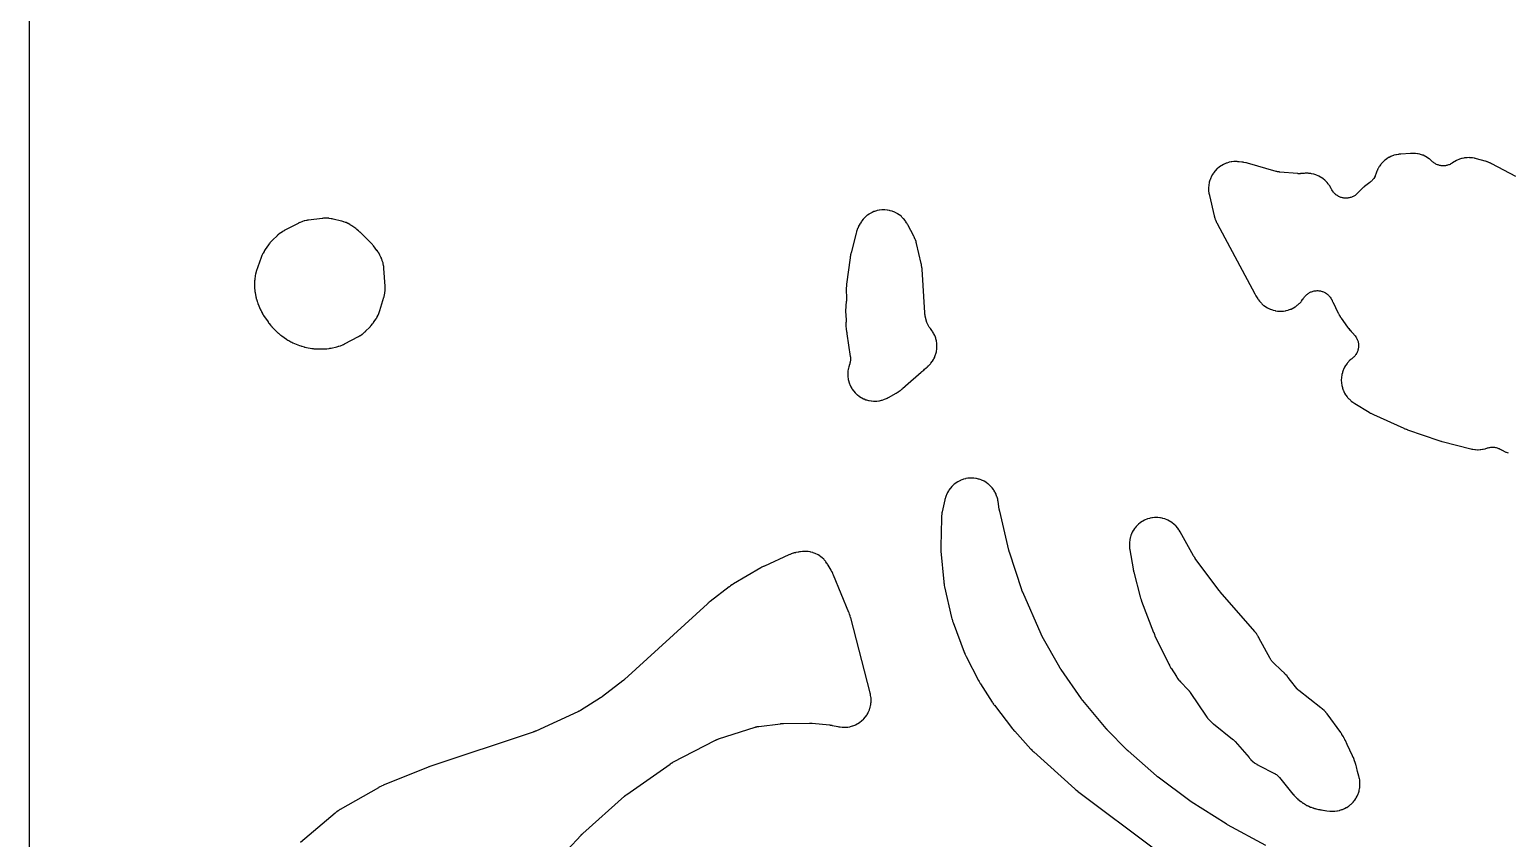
# Model space of a CAD drawing. Header units: millimetres. Extents: x 0 to 300, y 0 to 300.
# Drawn here: x -0.1 to 137, y 75 to 150 of the extents above; entities that cross this region are included whole.
import ezdxf

# ---------------------------------------------------------------- set-up
doc = ezdxf.new("R2010")
doc.units = ezdxf.units.MM
doc.layers.add('CUT', color=7, linetype='CONTINUOUS')

msp = doc.modelspace()

# ---------------------------------------------------------------- linework, layer by layer
at = {"layer": 'CUT'}
for points in [[(298.5625, -0.0625), (1.4375, -0.0625), (0.5522, -0.0625), (0.4788, -0.0589), (0.4206, -0.0503), (0.3635, -0.036), (0.3082, -0.0162), (0.255, 0.009), (0.2046, 0.0392), (0.1573, 0.0743), (0.1137, 0.1137), (0.0743, 0.1573), (0.0392, 0.2046), (0.009, 0.255), (-0.0162, 0.3082), (-0.036, 0.3635), (-0.0503, 0.4206), (-0.0589, 0.4788), (-0.0625, 0.5522), (-0.0625, 1.4375), (-0.0625, 298.5575)], [(137.7417, 136.3715), (135.5024, 137.5435), (135.4884, 137.5507), (135.3965, 137.5957), (135.3823, 137.6024), (135.3265, 137.628), (135.2976, 137.6404), (135.1075, 137.7157), (135.078, 137.7265), (135.0198, 137.7461), (135.0048, 137.7509), (134.9071, 137.781), (134.892, 137.7854), (134.0896, 138.0096), (134.0756, 138.0133), (133.9841, 138.0365), (133.97, 138.0399), (133.9148, 138.0525), (133.8863, 138.0582), (133.7032, 138.0907), (133.6456, 138.0981), (133.4627, 138.1126), (133.4047, 138.1143), (133.2213, 138.1111), (133.1634, 138.1072), (132.9811, 138.0862), (132.9238, 138.0768), (132.7445, 138.0383), (132.6884, 138.0234), (132.5136, 137.9678), (132.4592, 137.9475), (132.2905, 137.8753), (132.2384, 137.8498), (132.0775, 137.7616), (132.028, 137.7313), (131.8751, 137.627), (131.8372, 137.6025), (131.7667, 137.5595), (131.6876, 137.5164), (131.6335, 137.4904), (131.5504, 137.4555), (131.494, 137.4351), (131.4079, 137.4086), (131.3497, 137.3939), (131.2613, 137.3762), (131.202, 137.3674), (131.1123, 137.3586), (131.0524, 137.3558), (130.9623, 137.356), (130.9023, 137.3592), (130.8127, 137.3685), (130.7534, 137.3776), (130.6651, 137.3958), (130.6071, 137.4108), (130.5211, 137.4377), (130.4648, 137.4585), (130.3819, 137.4939), (130.328, 137.5202), (130.249, 137.5637), (130.198, 137.5952), (130.1238, 137.6464), (130.0762, 137.6829), (130.0075, 137.7413), (129.944, 137.801), (129.9272, 137.8171), (129.9235, 137.8208), (129.8915, 137.8503), (129.7514, 137.9701), (129.7055, 138.0056), (129.5552, 138.1109), (129.5061, 138.1418), (129.3463, 138.232), (129.2944, 138.2581), (129.1267, 138.3324), (129.0725, 138.3534), (128.8984, 138.4112), (128.8425, 138.4268), (128.6635, 138.4675), (128.6064, 138.4776), (128.4244, 138.5008), (128.3665, 138.5054), (128.1806, 138.511), (128.1515, 138.5111), (128.0949, 138.5101), (128.0804, 138.5097), (127.9861, 138.5057), (127.9716, 138.5049), (127.0666, 138.4445), (127.052, 138.4433), (126.9572, 138.4347), (126.9427, 138.4332), (126.8858, 138.4266), (126.8568, 138.4225), (126.6716, 138.3918), (126.6144, 138.3794), (126.4355, 138.3314), (126.3798, 138.3135), (126.2064, 138.2484), (126.1527, 138.2251), (125.9865, 138.1434), (125.9353, 138.115), (125.7779, 138.0174), (125.7297, 137.9841), (125.5826, 137.8717), (125.5378, 137.8339), (125.4024, 137.7077), (125.3615, 137.6657), (125.239, 137.5268), (125.2025, 137.4811), (125.0941, 137.3309), (125.0622, 137.2818), (124.9689, 137.1218), (124.942, 137.0698), (124.8648, 136.9015), (124.843, 136.8471), (124.7818, 136.6697), (124.7729, 136.6418), (124.7682, 136.6256), (124.7557, 136.5863), (124.7313, 136.5148), (124.7011, 136.4381), (124.6787, 136.388), (124.6416, 136.3144), (124.6147, 136.2665), (124.571, 136.1966), (124.5398, 136.1514), (124.4899, 136.0858), (124.4547, 136.0437), (124.399, 135.9829), (124.3601, 135.9442), (124.2991, 135.8887), (124.241, 135.8406), (124.2086, 135.815), (123.7074, 135.4372), (123.697, 135.4292), (123.6301, 135.3765), (123.6199, 135.3683), (123.5804, 135.3357), (123.5606, 135.3186), (123.4341, 135.2046), (123.415, 135.1867), (123.3785, 135.1508), (123.3693, 135.1415), (123.3099, 135.0805), (123.3008, 135.071), (123.094, 134.8491), (123.0634, 134.8179), (123.006, 134.762), (122.9405, 134.7041), (122.8951, 134.6678), (122.8242, 134.6165), (122.7755, 134.5848), (122.7, 134.5406), (122.6484, 134.5137), (122.569, 134.4772), (122.515, 134.4554), (122.4325, 134.4267), (122.3766, 134.4103), (122.2917, 134.3897), (122.2345, 134.3788), (122.1479, 134.3665), (122.09, 134.3612), (122.0027, 134.3574), (121.9444, 134.3578), (121.8572, 134.3625), (121.7993, 134.3685), (121.7128, 134.3816), (121.6558, 134.3932), (121.5711, 134.4147), (121.5154, 134.4317), (121.4332, 134.4613), (121.3794, 134.4837), (121.3005, 134.5212), (121.2491, 134.5486), (121.1742, 134.5936), (121.1258, 134.6259), (121.0555, 134.6779), (121.0105, 134.7147), (120.9456, 134.7733), (120.9043, 134.8144), (120.8454, 134.879), (120.8083, 134.9238), (120.756, 134.9939), (120.7235, 135.0421), (120.6781, 135.1169), (120.64, 135.1873), (120.6201, 135.2262), (120.6097, 135.248), (120.5964, 135.2741), (120.5086, 135.4362), (120.4787, 135.4856), (120.3767, 135.637), (120.3422, 135.6833), (120.2262, 135.8241), (120.1874, 135.8669), (120.0584, 135.996), (120.0157, 136.0348), (119.8749, 136.1509), (119.8287, 136.1854), (119.6773, 136.2874), (119.628, 136.3174), (119.4676, 136.4044), (119.4156, 136.4294), (119.2475, 136.5006), (119.1934, 136.5206), (119.0193, 136.5753), (118.9634, 136.5899), (118.7849, 136.6277), (118.7279, 136.6369), (118.5465, 136.6573), (118.4889, 136.661), (118.3039, 136.6639), (118.2751, 136.6636), (118.2187, 136.6618), (118.2043, 136.6612), (118.1106, 136.6559), (118.0962, 136.6549), (117.8091, 136.6318), (117.7995, 136.631), (117.7836, 136.6299), (117.7453, 136.6281), (117.6803, 136.6263), (117.6515, 136.626), (117.6485, 136.626), (117.6197, 136.6266), (117.5547, 136.629), (117.5164, 136.6312), (117.5005, 136.6325), (117.491, 136.6333), (115.8547, 136.7812), (115.8442, 136.7822), (115.8268, 136.784), (115.7849, 136.7892), (115.7142, 136.7998), (115.6829, 136.8051), (115.6796, 136.8057), (115.6486, 136.812), (115.5788, 136.8276), (115.5378, 136.8377), (115.5209, 136.8423), (115.5107, 136.8452), (112.8681, 137.5988), (112.8557, 137.6022), (112.7755, 137.6232), (112.7632, 137.6264), (112.7147, 137.638), (112.6897, 137.6434), (112.527, 137.6752), (112.5018, 137.6795), (112.4525, 137.687), (112.4399, 137.6887), (112.3577, 137.6994), (112.345, 137.7009), (112.0728, 137.7303), (112.0578, 137.7318), (111.9602, 137.7398), (111.9452, 137.7409), (111.8864, 137.7443), (111.8563, 137.7452), (111.6632, 137.7466), (111.603, 137.744), (111.4134, 137.7263), (111.3537, 137.7177), (111.1668, 137.681), (111.1084, 137.6665), (110.9261, 137.6112), (110.8694, 137.5909), (110.6935, 137.5177), (110.6392, 137.4917), (110.4716, 137.4012), (110.42, 137.37), (110.2624, 137.2631), (110.2142, 137.2269), (110.0681, 137.1048), (110.0238, 137.0638), (109.8907, 136.9277), (109.8508, 136.8825), (109.7319, 136.7337), (109.6967, 136.6848), (109.5934, 136.5248), (109.5633, 136.4726), (109.4765, 136.303), (109.4518, 136.2481), (109.3825, 136.0707), (109.3634, 136.0135), (109.3123, 135.83), (109.299, 135.7713), (109.2665, 135.5836), (109.2592, 135.5238), (109.2457, 135.3338), (109.2444, 135.2736), (109.25, 135.0832), (109.2548, 135.0231), (109.2798, 134.8316), (109.2845, 134.8019), (109.295, 134.744), (109.2979, 134.7292), (109.3179, 134.6333), (109.3211, 134.6186), (109.7652, 132.7248), (109.7683, 132.7121), (109.7895, 132.6298), (109.7929, 132.6172), (109.8067, 132.568), (109.8144, 132.543), (109.8667, 132.3837), (109.8852, 132.3348), (109.9512, 132.1807), (109.962, 132.1569), (109.9841, 132.1108), (109.9899, 132.0991), (110.0284, 132.0233), (110.0345, 132.0117), (113.5283, 125.491), (113.5321, 125.484), (113.559, 125.4354), (113.5632, 125.4279), (113.5975, 125.3679), (113.6018, 125.3606), (113.6296, 125.3134), (113.6342, 125.3058), (113.7491, 125.1176), (113.757, 125.105), (113.8085, 125.0251), (113.8166, 125.0129), (113.8488, 124.9656), (113.8658, 124.9418), (113.9788, 124.792), (114.0163, 124.747), (114.1416, 124.6108), (114.1833, 124.5697), (114.3212, 124.4463), (114.3667, 124.4095), (114.5161, 124.3001), (114.565, 124.2679), (114.7242, 124.1736), (114.776, 124.1463), (114.9437, 124.068), (114.9979, 124.0459), (115.1725, 123.9843), (115.2286, 123.9675), (115.4083, 123.9233), (115.4658, 123.9121), (115.6489, 123.8855), (115.7072, 123.88), (115.8921, 123.8714), (115.9507, 123.8716), (116.1355, 123.8811), (116.1938, 123.8869), (116.3768, 123.9144), (116.4342, 123.9259), (116.6137, 123.9711), (116.6697, 123.9881), (116.8439, 124.0506), (116.898, 124.073), (117.0653, 124.1521), (117.117, 124.1797), (117.2758, 124.2748), (117.3245, 124.3073), (117.4733, 124.4174), (117.5186, 124.4544), (117.6559, 124.5785), (117.6974, 124.6198), (117.822, 124.7567), (117.8593, 124.8019), (117.9699, 124.9502), (118.0026, 124.9988), (118.0256, 125.0368), (118.0497, 125.0747), (118.0957, 125.1429), (118.1496, 125.2148), (118.1878, 125.2608), (118.2486, 125.3269), (118.2912, 125.3689), (118.3582, 125.4286), (118.4048, 125.4661), (118.4775, 125.5189), (118.5276, 125.5516), (118.6051, 125.5968), (118.6582, 125.6244), (118.7399, 125.6617), (118.7955, 125.6838), (118.8805, 125.7127), (118.938, 125.7292), (119.0255, 125.7495), (119.0843, 125.7602), (119.1734, 125.7717), (119.233, 125.7764), (119.3228, 125.779), (119.3826, 125.7777), (119.4722, 125.7714), (119.5315, 125.7642), (119.62, 125.7489), (119.6784, 125.7358), (119.7649, 125.7118), (119.8217, 125.6929), (119.9054, 125.6604), (119.96, 125.636), (120.04, 125.5953), (120.0919, 125.5656), (120.1675, 125.5171), (120.2162, 125.4823), (120.2866, 125.4266), (120.3315, 125.3871), (120.396, 125.3246), (120.4368, 125.2809), (120.4948, 125.2123), (120.531, 125.1647), (120.5818, 125.0906), (120.6131, 125.0397), (120.6563, 124.9609), (120.6933, 124.8845), (120.7076, 124.8534), (120.71, 124.8481), (120.7506, 124.7587), (120.7571, 124.7451), (121.2757, 123.6761), (121.2812, 123.6651), (121.3178, 123.5936), (121.3235, 123.5826), (121.3463, 123.5401), (121.3585, 123.5185), (121.4402, 123.3803), (121.4532, 123.3593), (121.4795, 123.3188), (121.4863, 123.3085), (121.5314, 123.2421), (121.5385, 123.2319), (122.1275, 122.4007), (122.1401, 122.3836), (122.2238, 122.2738), (122.237, 122.2572), (122.3469, 122.1233), (122.3607, 122.1071), (122.452, 122.0036), (122.4663, 121.9879), (122.5781, 121.8698), (122.5883, 121.8593), (122.6554, 121.7918), (122.6659, 121.7816), (122.6745, 121.7733), (122.7051, 121.7426), (122.7597, 121.685), (122.8161, 121.6194), (122.8516, 121.574), (122.9015, 121.5032), (122.9324, 121.4546), (122.9753, 121.3794), (123.0014, 121.328), (123.0369, 121.249), (123.0579, 121.1954), (123.0856, 121.1134), (123.1014, 121.0579), (123.1211, 120.9736), (123.1315, 120.9169), (123.143, 120.8311), (123.1479, 120.7737), (123.1511, 120.6872), (123.1505, 120.6295), (123.1454, 120.5431), (123.1392, 120.4858), (123.1258, 120.4003), (123.1141, 120.3438), (123.0926, 120.26), (123.0755, 120.2049), (123.046, 120.1235), (123.0238, 120.0703), (122.9866, 119.9922), (122.9593, 119.9414), (122.9148, 119.8671), (122.8828, 119.8192), (122.8313, 119.7496), (122.7948, 119.705), (122.7369, 119.6406), (122.6963, 119.5997), (122.6325, 119.5412), (122.5715, 119.4905), (122.5375, 119.4636), (122.4767, 119.4178), (122.4318, 119.3804), (122.2957, 119.2555), (122.2546, 119.2139), (122.1313, 119.0762), (122.0944, 119.0308), (121.9851, 118.8819), (121.9528, 118.8331), (121.8585, 118.6742), (121.8312, 118.6225), (121.7528, 118.4552), (121.7306, 118.4011), (121.6688, 118.2269), (121.652, 118.1709), (121.6075, 117.9916), (121.5962, 117.9342), (121.5694, 117.7514), (121.5637, 117.6932), (121.5548, 117.5086), (121.5548, 117.4502), (121.5639, 117.2656), (121.5696, 117.2074), (121.5966, 117.0246), (121.6079, 116.9672), (121.6526, 116.7879), (121.6695, 116.7319), (121.7314, 116.5578), (121.7536, 116.5038), (121.8321, 116.3365), (121.8595, 116.2848), (121.954, 116.126), (121.9863, 116.0773), (122.0957, 115.9284), (122.1326, 115.883), (122.256, 115.7455), (122.2972, 115.7039), (122.4334, 115.5791), (122.4783, 115.5417), (122.6281, 115.4291), (122.6519, 115.4121), (122.6992, 115.3801), (122.7114, 115.3721), (122.7913, 115.3207), (122.8037, 115.3129), (124.1462, 114.4953), (124.1619, 114.4861), (124.2651, 114.4274), (124.2811, 114.4187), (124.4128, 114.3491), (124.429, 114.3408), (124.5356, 114.2886), (124.5521, 114.2808), (127.3602, 113.009), (127.3728, 113.0034), (127.4556, 112.9682), (127.4684, 112.9629), (127.5733, 112.9211), (127.5862, 112.9162), (127.6705, 112.8848), (127.6835, 112.8801), (130.588, 111.8754), (130.6002, 111.8714), (130.68, 111.8457), (130.6923, 111.8419), (130.793, 111.8118), (130.8054, 111.8082), (130.8862, 111.786), (130.8986, 111.7827), (133.5481, 111.1144), (133.5622, 111.111), (133.6541, 111.0901), (133.6683, 111.0871), (133.7238, 111.0759), (133.7523, 111.0709), (133.9361, 111.043), (133.9938, 111.0371), (134.1769, 111.0273), (134.2349, 111.027), (134.418, 111.0348), (134.4758, 111.0401), (134.6573, 111.0656), (134.7143, 111.0765), (134.8926, 111.1194), (134.9482, 111.1357), (135.0534, 111.1721), (135.0959, 111.1856), (135.1743, 111.2084), (135.261, 111.2291), (135.3193, 111.24), (135.4076, 111.2519), (135.4667, 111.257), (135.5557, 111.2602), (135.6151, 111.2594), (135.704, 111.2537), (135.7629, 111.2471), (135.8509, 111.2327), (135.9089, 111.2202), (135.995, 111.1972), (136.0514, 111.179), (136.1348, 111.1476), (136.1892, 111.1239), (136.2691, 111.0844), (136.3404, 111.0446), (136.3788, 111.0219), (136.3899, 111.015), (136.4148, 111.0002), (136.5772, 110.9093), (136.6292, 110.8835), (136.7973, 110.8097), (136.8515, 110.789), (137.026, 110.7318)], [(114.5586, 74.3094), (111.0139, 76.233), (111.0085, 76.236), (110.9957, 76.243), (110.9903, 76.2461), (110.9773, 76.2533), (110.9707, 76.2571), (110.9552, 76.266), (110.9486, 76.2698), (110.9409, 76.2742), (110.9343, 76.2781), (110.9189, 76.2873), (110.9123, 76.2912), (110.909, 76.2933), (110.9013, 76.298), (110.8833, 76.3092), (110.8756, 76.314), (107.644, 78.3638), (107.6382, 78.3675), (107.6248, 78.3762), (107.619, 78.38), (107.6054, 78.3889), (107.5984, 78.3935), (107.5821, 78.4044), (107.5752, 78.4091), (107.5672, 78.4146), (107.5602, 78.4194), (107.5441, 78.4306), (107.5372, 78.4355), (107.5337, 78.438), (107.5256, 78.4438), (107.5068, 78.4574), (107.4988, 78.4634), (104.5639, 80.6488), (104.5565, 80.6543), (104.5395, 80.6672), (104.5323, 80.6728), (104.5236, 80.6795), (104.5164, 80.6851), (104.4998, 80.6983), (104.4927, 80.704), (104.4846, 80.7106), (104.4775, 80.7164), (104.4611, 80.7299), (104.4542, 80.7357), (104.4457, 80.7429), (104.4387, 80.7488), (104.4226, 80.7627), (104.4158, 80.7687), (101.7771, 83.0879), (101.772, 83.0924), (101.76, 83.1031), (101.7549, 83.1077), (101.7427, 83.1188), (101.7365, 83.1245), (101.722, 83.1378), (101.7158, 83.1436), (101.7087, 83.1503), (101.7026, 83.1561), (101.6883, 83.1698), (101.6822, 83.1757), (101.6791, 83.1788), (101.672, 83.1858), (101.6555, 83.2023), (101.6484, 83.2094), (99.8696, 85.0269), (99.8646, 85.0321), (99.8529, 85.0442), (99.848, 85.0494), (99.8363, 85.0616), (99.8303, 85.068), (99.8164, 85.083), (99.8104, 85.0895), (99.8036, 85.097), (99.7977, 85.1035), (99.784, 85.1188), (99.7782, 85.1254), (99.7752, 85.1288), (99.7684, 85.1367), (99.7526, 85.1551), (99.7459, 85.163), (97.5832, 87.749), (97.5766, 87.757), (97.5614, 87.7756), (97.5549, 87.7837), (97.5472, 87.7933), (97.5408, 87.8014), (97.5262, 87.8202), (97.5199, 87.8283), (97.5128, 87.8377), (97.5066, 87.8459), (97.4923, 87.8651), (97.4863, 87.8733), (97.4789, 87.8835), (97.4729, 87.8918), (97.4591, 87.9113), (97.4532, 87.9197), (95.5662, 90.6469), (95.5604, 90.6554), (95.547, 90.6752), (95.5413, 90.6837), (95.5344, 90.6942), (95.5289, 90.7028), (95.5159, 90.7229), (95.5104, 90.7316), (95.5042, 90.7416), (95.4988, 90.7503), (95.4863, 90.7707), (95.481, 90.7795), (95.4746, 90.7903), (95.4694, 90.7991), (95.4574, 90.8198), (95.4523, 90.8287), (93.8234, 93.7128), (93.818, 93.7226), (93.8054, 93.7456), (93.8, 93.7555), (93.7936, 93.7676), (93.7884, 93.7775), (93.7763, 93.8008), (93.7713, 93.8108), (93.7655, 93.8224), (93.7605, 93.8325), (93.7491, 93.856), (93.7442, 93.8662), (93.7384, 93.8786), (93.7337, 93.8888), (93.7228, 93.9126), (93.7182, 93.9229), (92.0108, 97.8059), (92.0064, 97.816), (91.9963, 97.8398), (91.992, 97.85), (91.9869, 97.8625), (91.9827, 97.8728), (91.9732, 97.8968), (91.9692, 97.9071), (91.9646, 97.919), (91.9608, 97.9294), (91.9518, 97.9536), (91.9481, 97.964), (91.9436, 97.9768), (91.9399, 97.9872), (91.9316, 98.0117), (91.9281, 98.0222), (90.7863, 101.516), (90.7834, 101.525), (90.7768, 101.5461), (90.774, 101.5552), (90.7706, 101.5662), (90.7679, 101.5753), (90.7617, 101.5966), (90.7591, 101.6057), (90.7561, 101.6162), (90.7536, 101.6253), (90.7479, 101.6467), (90.7454, 101.6559), (90.7425, 101.6671), (90.7402, 101.6763), (90.7349, 101.6977), (90.7327, 101.707), (89.881, 105.3185), (89.8794, 105.3254), (89.8758, 105.3416), (89.8742, 105.3486), (89.8706, 105.3652), (89.8687, 105.3737), (89.8646, 105.3937), (89.8628, 105.4022), (89.8608, 105.4121), (89.8592, 105.4207), (89.8554, 105.4408), (89.8538, 105.4494), (89.8529, 105.4543), (89.8512, 105.4644), (89.8473, 105.4879), (89.8456, 105.498), (89.7339, 106.2168), (89.7315, 106.2313), (89.7145, 106.3253), (89.7117, 106.3397), (89.7, 106.3966), (89.6933, 106.4254), (89.6459, 106.6092), (89.6283, 106.6657), (89.5638, 106.8415), (89.5407, 106.8961), (89.4593, 107.0646), (89.4309, 107.1166), (89.3333, 107.2763), (89.2999, 107.3253), (89.187, 107.4746), (89.149, 107.52), (89.0219, 107.6575), (88.9796, 107.6989), (88.8396, 107.8232), (88.7934, 107.8603), (88.6418, 107.9701), (88.5922, 108.0024), (88.4305, 108.0968), (88.3779, 108.1241), (88.2077, 108.2021), (88.1527, 108.2241), (87.9756, 108.2849), (87.9188, 108.3013), (87.7366, 108.3444), (87.6783, 108.3551), (87.4928, 108.38), (87.4338, 108.385), (87.2467, 108.3915), (87.1874, 108.3906), (87.0006, 108.3786), (86.9418, 108.3719), (86.757, 108.3415), (86.6991, 108.3291), (86.5183, 108.2806), (86.4619, 108.2625), (86.2867, 108.1965), (86.2324, 108.1729), (86.0646, 108.0899), (86.0128, 108.0611), (85.854, 107.962), (85.8054, 107.9282), (85.6571, 107.8139), (85.612, 107.7755), (85.4757, 107.6472), (85.4346, 107.6045), (85.3117, 107.4634), (85.275, 107.4168), (85.1665, 107.2642), (85.1346, 107.2143), (85.0417, 107.0518), (85.0149, 106.999), (84.9385, 106.8281), (84.917, 106.7729), (84.857, 106.5928), (84.8483, 106.5645), (84.8328, 106.5088), (84.8289, 106.4945), (84.8053, 106.4012), (84.8019, 106.3868), (84.5498, 105.2751), (84.5466, 105.2604), (84.5274, 105.1646), (84.5246, 105.1498), (84.5145, 105.092), (84.5101, 105.0622), (84.4862, 104.8684), (84.4832, 104.8385), (84.479, 104.7799), (84.4781, 104.7649), (84.4734, 104.6673), (84.4729, 104.6523), (84.4143, 102.0539), (84.4141, 102.0363), (84.4149, 101.9224), (84.4152, 101.9048), (84.4204, 101.7619), (84.4213, 101.7444), (84.4287, 101.6307), (84.4301, 101.6132), (84.6979, 98.7827), (84.7, 98.7634), (84.716, 98.6382), (84.7188, 98.619), (84.7439, 98.4626), (84.7472, 98.4435), (84.7713, 98.3195), (84.7753, 98.3005), (85.4183, 95.4762), (85.4231, 95.4568), (85.4562, 95.3308), (85.4616, 95.3115), (85.5085, 95.1549), (85.5146, 95.1357), (85.5561, 95.0122), (85.5628, 94.9933), (86.5893, 92.2456), (86.5958, 92.2289), (86.6397, 92.1212), (86.6468, 92.1048), (86.7059, 91.9713), (86.7134, 91.955), (86.7637, 91.8501), (86.7717, 91.8341), (87.9156, 89.6201), (87.9221, 89.6077), (87.9658, 89.5279), (87.9726, 89.5157), (88.0297, 89.4169), (88.0368, 89.4048), (88.0841, 89.3271), (88.0915, 89.3153), (89.1944, 87.5953), (89.2016, 87.5843), (89.2493, 87.5134), (89.2568, 87.5025), (89.3186, 87.4148), (89.3263, 87.4041), (89.3771, 87.3353), (89.385, 87.3248), (91.0721, 85.1415), (91.0797, 85.1318), (91.1296, 85.0699), (91.1374, 85.0604), (91.2017, 84.9839), (91.2097, 84.9746), (91.2621, 84.9148), (91.2702, 84.9056), (92.78, 83.2505), (92.7901, 83.2397), (92.8567, 83.1701), (92.8671, 83.1596), (92.9529, 83.0744), (92.9636, 83.0641), (93.0336, 82.9979), (93.0444, 82.9879), (96.8344, 79.579), (96.8444, 79.5702), (96.91, 79.5138), (96.9202, 79.5052), (97.0042, 79.4362), (97.0146, 79.4278), (97.0826, 79.3744), (97.0932, 79.3662), (104.3658, 73.9093)], [(48.5546, 72.555), (51.0667, 75.2705), (51.0741, 75.2784), (51.0915, 75.2967), (51.0989, 75.3045), (51.108, 75.3139), (51.1156, 75.3216), (51.1333, 75.3394), (51.1409, 75.347), (51.1498, 75.3557), (51.1575, 75.3632), (51.1756, 75.3806), (51.1835, 75.388), (51.1931, 75.397), (51.201, 75.4043), (51.2195, 75.4213), (51.2275, 75.4285), (55.1033, 78.8864), (55.1132, 78.895), (55.1362, 78.9149), (55.1461, 78.9234), (55.1583, 78.9337), (55.1683, 78.942), (55.1919, 78.9612), (55.2021, 78.9694), (55.2138, 78.9787), (55.2241, 78.9868), (55.2482, 79.0053), (55.2586, 79.0132), (55.2714, 79.0228), (55.2819, 79.0305), (55.3065, 79.0484), (55.3172, 79.0559), (59.3224, 81.87), (59.3348, 81.8786), (59.3638, 81.8983), (59.3763, 81.9066), (59.3917, 81.9166), (59.4043, 81.9248), (59.434, 81.9435), (59.4468, 81.9514), (59.4616, 81.9604), (59.4745, 81.9681), (59.5048, 81.9858), (59.5179, 81.9933), (59.5339, 82.0022), (59.547, 82.0095), (59.5779, 82.0262), (59.5912, 82.0332), (63.5367, 84.081), (63.5451, 84.0853), (63.5582, 84.0919), (63.5799, 84.1025), (63.6092, 84.1164), (63.6355, 84.1283), (63.6564, 84.1374), (63.6685, 84.1425), (63.673, 84.1444), (63.6992, 84.1548), (63.7581, 84.1772), (63.7936, 84.1899), (63.8057, 84.1939), (63.8147, 84.1968), (67.2167, 85.2904), (67.2268, 85.2936), (67.2425, 85.2985), (67.2685, 85.3061), (67.3036, 85.3157), (67.3349, 85.3238), (67.3598, 85.3297), (67.3741, 85.3329), (67.3794, 85.3341), (67.4105, 85.3404), (67.4799, 85.3532), (67.5217, 85.3598), (67.5358, 85.3617), (67.5463, 85.3631), (69.5706, 85.6133), (69.583, 85.6147), (69.6119, 85.6179), (69.6242, 85.6191), (69.6394, 85.6206), (69.6517, 85.6217), (69.6807, 85.624), (69.6931, 85.625), (69.7074, 85.6259), (69.7198, 85.6267), (69.7488, 85.6283), (69.7612, 85.6288), (69.7764, 85.6294), (69.7888, 85.6299), (69.8178, 85.6306), (69.8303, 85.6309), (72.2448, 85.6607), (72.2568, 85.6608), (72.2849, 85.6607), (72.2969, 85.6606), (72.3116, 85.6604), (72.3237, 85.6602), (72.3517, 85.6594), (72.3637, 85.659), (72.3776, 85.6584), (72.3896, 85.6578), (72.4176, 85.6563), (72.4296, 85.6556), (72.4443, 85.6546), (72.4563, 85.6537), (72.4842, 85.6514), (72.4962, 85.6504), (74.0986, 85.4983), (74.1119, 85.497), (74.1429, 85.4936), (74.1562, 85.492), (74.1724, 85.49), (74.1856, 85.4882), (74.2165, 85.4839), (74.2298, 85.4819), (74.2449, 85.4796), (74.2581, 85.4774), (74.2889, 85.4722), (74.3021, 85.4698), (74.3181, 85.4669), (74.3312, 85.4643), (74.3618, 85.4582), (74.3749, 85.4554), (74.8747, 85.3471), (74.889, 85.3442), (74.9819, 85.3264), (74.9962, 85.3238), (75.0523, 85.3145), (75.0811, 85.3104), (75.2663, 85.2887), (75.3244, 85.2848), (75.5083, 85.2812), (75.5665, 85.2829), (75.7499, 85.2972), (75.8076, 85.3045), (75.9888, 85.3364), (76.0455, 85.3493), (76.2227, 85.3987), (76.278, 85.417), (76.4496, 85.4833), (76.5028, 85.5068), (76.6672, 85.5894), (76.7178, 85.6181), (76.8734, 85.7162), (76.9211, 85.7496), (77.0664, 85.8623), (77.1106, 85.9002), (77.2444, 86.0265), (77.2847, 86.0684), (77.4056, 86.2071), (77.4417, 86.2528), (77.5486, 86.4025), (77.5801, 86.4514), (77.672, 86.6108), (77.6985, 86.6626), (77.7746, 86.8301), (77.796, 86.8842), (77.8554, 87.0583), (77.8716, 87.1142), (77.9138, 87.2932), (77.9245, 87.3504), (77.9492, 87.5327), (77.9542, 87.5907), (77.9612, 87.7745), (77.9606, 87.8327), (77.9497, 88.0164), (77.9435, 88.0742), (77.9145, 88.2585), (77.9093, 88.2871), (77.8977, 88.3427), (77.8946, 88.3569), (77.8731, 88.4491), (77.8697, 88.4632), (76.0661, 95.4356), (76.0606, 95.4554), (76.0228, 95.5832), (76.0167, 95.6028), (75.9638, 95.7615), (75.957, 95.7808), (75.9106, 95.9058), (75.9031, 95.9249), (74.4846, 99.3767), (74.4763, 99.396), (74.4201, 99.5202), (74.4111, 99.5392), (74.3352, 99.6925), (74.3256, 99.7111), (74.2608, 99.8311), (74.2505, 99.8494), (73.9808, 100.3099), (73.9733, 100.3223), (73.9239, 100.4023), (73.9161, 100.4145), (73.8852, 100.4618), (73.8689, 100.4857), (73.7602, 100.6359), (73.724, 100.6811), (73.603, 100.8183), (73.5627, 100.8598), (73.4291, 100.9847), (73.3849, 101.0221), (73.2399, 101.1336), (73.1924, 101.1666), (73.0373, 101.2635), (72.9868, 101.2918), (72.823, 101.3734), (72.7701, 101.3966), (72.5993, 101.4621), (72.5443, 101.4801), (72.368, 101.5288), (72.3115, 101.5415), (72.1313, 101.5729), (72.0739, 101.5801), (71.8915, 101.5941), (71.8337, 101.5957), (71.6508, 101.592), (71.5931, 101.588), (71.4089, 101.5665), (71.3802, 101.5624), (71.3245, 101.5531), (71.3102, 101.5506), (71.2179, 101.5329), (71.2037, 101.53), (70.9661, 101.4786), (70.9504, 101.475), (70.8486, 101.4501), (70.833, 101.4461), (70.7723, 101.4295), (70.7415, 101.4202), (70.5427, 101.3542), (70.5124, 101.3432), (70.4539, 101.3202), (70.4389, 101.3141), (70.3425, 101.2732), (70.3277, 101.2667), (68.0707, 100.2369), (68.0569, 100.2304), (67.9678, 100.187), (67.9541, 100.1801), (67.8436, 100.1228), (67.8302, 100.1155), (67.7434, 100.0676), (67.7301, 100.0601), (65.1978, 98.5771), (65.1816, 98.5673), (65.0772, 98.5016), (65.0613, 98.4913), (64.933, 98.4048), (64.9175, 98.394), (64.8175, 98.3219), (64.8023, 98.3106), (63.0338, 96.9487), (63.0239, 96.9408), (62.9599, 96.8894), (62.9501, 96.8813), (62.8712, 96.815), (62.8616, 96.8068), (62.7998, 96.7527), (62.7904, 96.7443), (55.1032, 89.7181), (55.0961, 89.7117), (55.0796, 89.6969), (55.0725, 89.6906), (55.0637, 89.6829), (55.0565, 89.6767), (55.0397, 89.6623), (55.0324, 89.6561), (55.0239, 89.649), (55.0166, 89.6429), (54.9994, 89.6288), (54.992, 89.6228), (54.983, 89.6155), (54.9755, 89.6096), (54.958, 89.5958), (54.9505, 89.59), (53.0638, 88.1382), (53.0553, 88.1318), (53.0353, 88.1168), (53.0267, 88.1104), (53.0162, 88.1027), (53.0075, 88.0965), (52.9873, 88.082), (52.9785, 88.0758), (52.9684, 88.0688), (52.9596, 88.0627), (52.939, 88.0487), (52.9301, 88.0428), (52.9192, 88.0356), (52.9103, 88.0297), (52.8893, 88.0162), (52.8803, 88.0105), (51.0302, 86.8484), (51.0175, 86.8406), (50.9877, 86.8225), (50.9749, 86.8149), (50.9591, 86.8057), (50.9462, 86.7983), (50.9158, 86.7813), (50.9027, 86.7741), (50.8876, 86.766), (50.8744, 86.759), (50.8435, 86.743), (50.8302, 86.7362), (50.8139, 86.7281), (50.8005, 86.7216), (50.769, 86.7066), (50.7555, 86.7003), (46.8638, 84.9243), (46.8529, 84.9194), (46.8272, 84.9081), (46.8161, 84.9033), (46.8026, 84.8976), (46.7915, 84.8929), (46.7655, 84.8823), (46.7543, 84.8778), (46.7414, 84.8728), (46.7302, 84.8685), (46.7039, 84.8585), (46.6927, 84.8543), (46.6788, 84.8493), (46.6675, 84.8453), (46.641, 84.8361), (46.6296, 84.8322), (37.0481, 81.6448), (37.0394, 81.6418), (36.9791, 81.6208), (36.9699, 81.6174), (36.8952, 81.5899), (36.8862, 81.5865), (36.8275, 81.5638), (36.8179, 81.56), (32.7282, 79.8974), (32.7097, 79.8896), (32.5905, 79.8364), (32.5723, 79.8279), (32.425, 79.7561), (32.4071, 79.747), (32.2917, 79.686), (32.2741, 79.6763), (28.7296, 77.6463), (28.7178, 77.6393), (28.6414, 77.5933), (28.6298, 77.5861), (28.5845, 77.5573), (28.5617, 77.5421), (28.4158, 77.4398), (28.3937, 77.4235), (28.3513, 77.3908), (28.3405, 77.3823), (28.2712, 77.3262), (28.2607, 77.3175), (25.0442, 74.5917)]]:
    msp.add_lwpolyline(points, dxfattribs=at)
for points in [[(75.5977, 123.9781), (75.5978, 123.9671), (75.5997, 123.8914), (75.6001, 123.8792), (75.6362, 123.0778), (75.6371, 123.045), (75.6377, 122.968), (75.6375, 122.9388), (75.6365, 122.9147), (75.6332, 122.856), (75.6314, 122.8307), (75.6259, 122.7665), (75.6241, 122.7345), (75.6177, 122.5291), (75.6191, 122.465), (75.6344, 122.2629), (75.6427, 122.1993), (75.6827, 121.9828), (75.6865, 121.9637), (75.6913, 121.9416), (75.6952, 121.923), (75.7036, 121.8803), (75.7075, 121.8591), (75.716, 121.8097), (75.7194, 121.7884), (76.0306, 119.6742), (76.0358, 119.6319), (76.0419, 119.5704), (76.0435, 119.5543), (76.0459, 119.5074), (76.0462, 119.5024), (76.0464, 119.4978), (76.0465, 119.4968), (76.0479, 119.4693), (76.048, 119.4472), (76.048, 119.4364), (76.048, 119.4346), (76.048, 119.4341), (76.048, 119.4292), (76.048, 119.4283), (76.0481, 119.4264), (76.0481, 119.4187), (76.0481, 119.4126), (76.0474, 119.3971), (76.0469, 119.3856), (76.0463, 119.3708), (76.0455, 119.3515), (76.0444, 119.3275), (76.0402, 119.2808), (76.0397, 119.2757), (76.0394, 119.2717), (76.0393, 119.271), (76.0393, 119.2709), (76.0392, 119.2705), (76.0307, 119.2089), (76.0301, 119.2045), (76.03, 119.2037), (76.0299, 119.2034), (76.0293, 119.1986), (76.0287, 119.1948), (76.0276, 119.1867), (76.0172, 119.1313), (76.0172, 119.131), (75.9976, 119.0481), (75.976, 118.9731), (75.9633, 118.9325), (75.9321, 118.8406), (75.9276, 118.8267), (75.9106, 118.7724), (75.9026, 118.7444), (75.8556, 118.5637), (75.8437, 118.5066), (75.8149, 118.3247), (75.8086, 118.2668), (75.7975, 118.0829), (75.7968, 118.0247), (75.8037, 117.8406), (75.8087, 117.7826), (75.8333, 117.6), (75.8439, 117.5428), (75.8861, 117.3635), (75.9022, 117.3075), (75.9617, 117.1332), (75.9831, 117.079), (76.0592, 116.9112), (76.0858, 116.8594), (76.1777, 116.6998), (76.2092, 116.6508), (76.3162, 116.5009), (76.3523, 116.4552), (76.4734, 116.3163), (76.5138, 116.2743), (76.6477, 116.1479), (76.6919, 116.11), (76.8375, 115.9972), (76.8852, 115.9638), (77.0411, 115.8656), (77.0918, 115.8369), (77.2564, 115.7543), (77.3097, 115.7307), (77.4815, 115.6644), (77.5368, 115.6461), (77.7143, 115.5968), (77.7711, 115.584), (77.9525, 115.5522), (78.0103, 115.5449), (78.194, 115.5308), (78.2522, 115.5291), (78.4364, 115.5329), (78.4945, 115.5369), (78.6774, 115.5585), (78.7349, 115.5682), (78.9148, 115.6074), (78.9711, 115.6226), (79.1464, 115.6791), (79.2009, 115.6997), (79.3722, 115.7739), (79.3987, 115.7862), (79.4497, 115.8113), (79.4627, 115.8179), (79.5466, 115.8618), (79.5594, 115.8687), (80.2856, 116.2712), (80.2995, 116.2792), (80.3896, 116.3323), (80.4033, 116.3407), (80.4565, 116.374), (80.4833, 116.3918), (80.6542, 116.5121), (80.6801, 116.5314), (80.7294, 116.5702), (80.7419, 116.5803), (80.8223, 116.6472), (80.8345, 116.6577), (80.8575, 116.6779), (80.8643, 116.6838), (80.8677, 116.6868), (80.869, 116.6879), (80.8701, 116.6889), (80.875, 116.6932), (80.8866, 116.7032), (80.8916, 116.7075), (80.9403, 116.7491), (80.9465, 116.7544), (81.0694, 116.8622), (81.0748, 116.8669), (81.1118, 116.9002), (81.1163, 116.9043), (81.1222, 116.9097), (81.1283, 116.9152), (81.1474, 116.9324), (81.1555, 116.9396), (82.6081, 118.2154), (82.677, 118.276), (82.8374, 118.4168), (82.9196, 118.489), (83.0791, 118.6291), (83.1539, 118.6948), (83.171, 118.7099), (83.1821, 118.7198), (83.2533, 118.7856), (83.2641, 118.7958), (83.3059, 118.8363), (83.3268, 118.8576), (83.4571, 118.9973), (83.4955, 119.0429), (83.6098, 119.1927), (83.6435, 119.2419), (83.7423, 119.4023), (83.771, 119.4546), (83.8534, 119.624), (83.8768, 119.6789), (83.9419, 119.8557), (83.9598, 119.9125), (84.0071, 120.0949), (84.0191, 120.1533), (84.0481, 120.3395), (84.0544, 120.3988), (84.0647, 120.5869), (84.065, 120.6465), (84.0567, 120.8348), (84.0511, 120.8941), (84.0241, 121.0806), (84.0126, 121.1391), (83.9673, 121.322), (83.9501, 121.379), (83.8868, 121.5565), (83.864, 121.6116), (83.7834, 121.7819), (83.7553, 121.8345), (83.6582, 121.996), (83.625, 122.0455), (83.5108, 122.1986), (83.4924, 122.2221), (83.4508, 122.2725), (83.4457, 122.2786), (83.4277, 122.2998), (83.4023, 122.3312), (83.3553, 122.3918), (83.3074, 122.46), (83.2776, 122.5069), (83.2362, 122.5793), (83.2109, 122.6288), (83.1763, 122.7047), (83.1557, 122.7563), (83.1284, 122.8351), (83.1067, 122.9084), (83.0958, 122.9487), (82.9843, 123.4017), (82.9819, 123.4115), (82.978, 123.428), (82.9697, 123.4677), (82.957, 123.5352), (82.952, 123.5652), (82.9515, 123.5684), (82.9474, 123.5985), (82.9394, 123.6668), (82.9355, 123.7072), (82.9343, 123.724), (82.9336, 123.7341), (82.6868, 127.7752), (82.6858, 127.7881), (82.6789, 127.8717), (82.6777, 127.8846), (82.6725, 127.9347), (82.6692, 127.9604), (82.6446, 128.1263), (82.6403, 128.1518), (82.6308, 128.2013), (82.6282, 128.214), (82.6106, 128.296), (82.6077, 128.3086), (82.1704, 130.15), (82.1673, 130.1623), (82.1465, 130.2422), (82.1432, 130.2545), (82.1297, 130.3023), (82.1223, 130.3266), (82.0714, 130.4813), (82.0535, 130.5288), (81.9896, 130.6787), (81.9792, 130.7019), (81.9578, 130.7467), (81.9522, 130.7581), (81.9151, 130.8318), (81.9093, 130.8431), (81.354, 131.891), (81.3469, 131.9041), (81.2994, 131.9885), (81.292, 132.0014), (81.2622, 132.0514), (81.2464, 132.0766), (81.1407, 132.2355), (81.1053, 132.2835), (80.9861, 132.4292), (80.9461, 132.4733), (80.813, 132.6065), (80.7688, 132.6465), (80.6232, 132.7658), (80.5753, 132.8012), (80.4185, 132.9055), (80.3674, 132.9359), (80.201, 133.0242), (80.1471, 133.0494), (79.9728, 133.1207), (79.9167, 133.1405), (79.7362, 133.1942), (79.6783, 133.2083), (79.4934, 133.2438), (79.4345, 133.2521), (79.247, 133.2692), (79.1874, 133.2716), (78.9992, 133.2699), (78.9397, 133.2664), (78.7525, 133.2461), (78.6937, 133.2368), (78.5095, 133.198), (78.4519, 133.1828), (78.2724, 133.126), (78.2166, 133.1052), (78.0436, 133.0308), (77.9901, 133.0046), (77.8254, 132.9135), (77.7747, 132.8821), (77.6198, 132.7751), (77.5726, 132.7388), (77.4291, 132.6169), (77.3856, 132.5762), (77.2549, 132.4407), (77.2157, 132.3958), (77.0991, 132.2481), (77.0645, 132.1995), (76.9617, 132.0387), (76.9463, 132.0132), (76.9174, 131.9627), (76.9102, 131.9497), (76.8642, 131.8645), (76.8573, 131.8513), (76.8043, 131.7469), (76.7971, 131.7321), (76.7513, 131.6354), (76.7445, 131.6204), (76.7186, 131.5616), (76.7061, 131.5311), (76.6308, 131.3309), (76.6201, 131.2998), (76.6008, 131.2385), (76.5961, 131.2228), (76.5668, 131.1199), (76.5625, 131.104), (76.0963, 129.2791), (76.0922, 129.2617), (76.0668, 129.1484), (76.0631, 129.1309), (76.0355, 128.9877), (76.0324, 128.9701), (76.0138, 128.8554), (76.0112, 128.8377), (75.6857, 126.3648), (75.6844, 126.3542), (75.676, 126.2801), (75.6748, 126.2691), (75.6702, 126.2204), (75.6685, 126.1969), (75.6603, 126.0504), (75.6595, 126.0277), (75.6588, 125.9884), (75.6587, 125.9777), (75.6588, 125.904), (75.6589, 125.8921), (75.6754, 125.0692), (75.6755, 125.0401), (75.6747, 124.9717), (75.6738, 124.9424), (75.6722, 124.907), (75.6705, 124.8777), (75.6652, 124.8096), (75.6624, 124.7805), (75.6166, 124.3651), (75.6166, 124.365), (75.6154, 124.3541), (75.6084, 124.2779), (75.6075, 124.2665), (75.6039, 124.2164), (75.6026, 124.1923), (75.5977, 124.0417), (75.5974, 124.0184)], [(20.8122, 126.8038), (20.8113, 126.7885), (20.8064, 126.6893), (20.8058, 126.674), (20.7955, 126.2366), (20.7953, 126.2207), (20.7956, 126.1177), (20.7958, 126.1019), (20.7976, 126.04), (20.7994, 126.0084), (20.8162, 125.8032), (20.8197, 125.7717), (20.828, 125.7104), (20.8303, 125.6947), (20.8468, 125.593), (20.8496, 125.5774), (20.9167, 125.2241), (20.9199, 125.2084), (20.942, 125.1068), (20.9456, 125.0912), (20.9605, 125.0305), (20.969, 124.9997), (21.0293, 124.8007), (21.0394, 124.7703), (21.0607, 124.7116), (21.0663, 124.6966), (21.1044, 124.5998), (21.1104, 124.585), (21.357, 124.0034), (21.3627, 123.9903), (21.401, 123.9058), (21.407, 123.8929), (21.4312, 123.8427), (21.4442, 123.8173), (21.5324, 123.6542), (21.5466, 123.6295), (21.5754, 123.5818), (21.583, 123.5696), (21.6328, 123.4914), (21.6406, 123.4795), (22.0449, 122.8775), (22.0526, 122.8663), (22.1034, 122.7942), (22.1114, 122.7832), (22.1429, 122.7405), (22.1595, 122.7191), (22.2707, 122.5821), (22.2883, 122.5614), (22.3235, 122.5218), (22.3327, 122.5117), (22.3928, 122.4472), (22.4022, 122.4373), (22.8552, 121.9723), (22.8654, 121.9621), (22.932, 121.8969), (22.9424, 121.887), (22.9833, 121.8488), (23.0048, 121.8297), (23.147, 121.7093), (23.1693, 121.6913), (23.2138, 121.6571), (23.2252, 121.6485), (23.3005, 121.5935), (23.3122, 121.5852), (23.7697, 121.2674), (23.783, 121.2584), (23.8701, 121.2013), (23.8836, 121.1926), (23.9369, 121.1597), (23.9646, 121.1436), (24.1474, 121.0437), (24.1759, 121.0291), (24.2324, 121.002), (24.2469, 120.9953), (24.3421, 120.9528), (24.3568, 120.9464), (24.9631, 120.6949), (24.9782, 120.6888), (25.0768, 120.651), (25.0921, 120.6454), (25.1519, 120.6243), (25.1829, 120.6143), (25.3855, 120.5549), (25.417, 120.5467), (25.4787, 120.5321), (25.4946, 120.5286), (25.5981, 120.5073), (25.6141, 120.5042), (26.1007, 120.4174), (26.1156, 120.4149), (26.2125, 120.4001), (26.2275, 120.3981), (26.2859, 120.3906), (26.316, 120.3876), (26.5115, 120.3727), (26.5416, 120.3712), (26.6006, 120.3697), (26.6157, 120.3695), (26.7137, 120.3694), (26.7288, 120.3696), (27.2941, 120.3836), (27.3088, 120.3842), (27.4042, 120.3889), (27.4189, 120.3898), (27.4762, 120.394), (27.5055, 120.3969), (27.6951, 120.4203), (27.7242, 120.4246), (27.7808, 120.4344), (27.7953, 120.4371), (27.8891, 120.4558), (27.9034, 120.4588), (28.4175, 120.5742), (28.4305, 120.5773), (28.5147, 120.5982), (28.5277, 120.6016), (28.578, 120.6153), (28.6037, 120.6228), (28.7668, 120.6751), (28.8169, 120.6936), (28.9747, 120.7602), (28.9991, 120.7711), (29.0462, 120.7935), (29.0582, 120.7993), (29.1358, 120.8383), (29.1477, 120.8445), (30.4299, 121.5253), (30.443, 121.5324), (30.527, 121.5797), (30.5398, 121.5871), (30.5896, 121.6168), (30.6147, 121.6326), (30.7731, 121.738), (30.8208, 121.7732), (30.9679, 121.8937), (30.9904, 121.913), (31.0334, 121.9519), (31.0443, 121.962), (31.1142, 122.0284), (31.1248, 122.0388), (31.4625, 122.3762), (31.4733, 122.3872), (31.5422, 122.4597), (31.5526, 122.4709), (31.5929, 122.5155), (31.6129, 122.5389), (31.7391, 122.6939), (31.758, 122.7182), (31.7934, 122.7667), (31.8024, 122.7792), (31.8594, 122.8614), (31.868, 122.8741), (32.0665, 123.1767), (32.0743, 123.1888), (32.1238, 123.2684), (32.1313, 123.2807), (32.1599, 123.3293), (32.1739, 123.3545), (32.2601, 123.518), (32.2844, 123.5703), (32.3545, 123.7414), (32.3647, 123.7683), (32.3835, 123.8214), (32.3882, 123.8351), (32.4174, 123.9242), (32.4217, 123.9379), (32.7969, 125.1851), (32.8007, 125.1982), (32.8244, 125.2838), (32.8279, 125.297), (32.8409, 125.3488), (32.847, 125.3755), (32.882, 125.5471), (32.8904, 125.6011), (32.9094, 125.7729), (32.9129, 125.8274), (32.9163, 126.0025), (32.9162, 126.0299), (32.9147, 126.0832), (32.9142, 126.0969), (32.9098, 126.1856), (32.909, 126.1993), (32.7915, 127.8246), (32.79, 127.8416), (32.7789, 127.952), (32.7769, 127.969), (32.7683, 128.035), (32.763, 128.0687), (32.7225, 128.2836), (32.7061, 128.3499), (32.6415, 128.5588), (32.6305, 128.5911), (32.6073, 128.6535), (32.6011, 128.6694), (32.5594, 128.7722), (32.5528, 128.788), (32.5109, 128.8834), (32.5037, 128.8993), (32.4552, 129.0014), (32.4476, 129.017), (32.4167, 129.0775), (32.4, 129.108), (32.2859, 129.303), (32.2674, 129.3325), (32.2298, 129.389), (32.22, 129.4033), (32.1546, 129.4956), (32.1443, 129.5096), (31.8236, 129.9354), (31.8171, 129.9438), (31.7717, 130.002), (31.7648, 130.0106), (31.7343, 130.0482), (31.7192, 130.0661), (31.6233, 130.1754), (31.6081, 130.192), (31.5814, 130.2202), (31.574, 130.2279), (31.5229, 130.28), (31.5146, 130.2884), (30.58, 131.2047), (30.5709, 131.2134), (30.5114, 131.2694), (30.5022, 131.2779), (30.4657, 131.3107), (30.4467, 131.3272), (30.3209, 131.4313), (30.3012, 131.4469), (30.2621, 131.4767), (30.2521, 131.4842), (30.186, 131.5322), (30.1758, 131.5395), (29.8018, 131.7997), (29.7905, 131.8074), (29.7164, 131.8565), (29.7049, 131.8639), (29.6597, 131.8924), (29.6362, 131.9064), (29.4838, 131.9931), (29.4351, 132.0179), (29.2775, 132.0893), (29.2267, 132.1096), (29.0611, 132.1671), (29.0351, 132.1755), (28.9839, 132.1907), (28.9707, 132.1944), (28.8849, 132.2178), (28.8717, 132.2213), (28.094, 132.4142), (28.0807, 132.4173), (27.994, 132.4367), (27.9807, 132.4396), (27.9283, 132.4501), (27.9014, 132.4548), (27.7283, 132.4813), (27.674, 132.4872), (27.5016, 132.4977), (27.447, 132.4985), (27.2719, 132.4933), (27.2447, 132.4918), (27.1914, 132.4878), (27.1778, 132.4866), (27.0895, 132.4779), (27.0759, 132.4764), (25.8082, 132.3221), (25.7948, 132.3203), (25.7078, 132.3077), (25.6944, 132.3056), (25.6423, 132.2969), (25.6157, 132.2918), (25.4461, 132.2554), (25.3938, 132.2417), (25.2304, 132.1909), (25.1795, 132.1725), (25.0192, 132.1062), (24.9945, 132.0954), (24.9466, 132.073), (24.9344, 132.0671), (24.8556, 132.0281), (24.8435, 132.022), (23.5531, 131.347), (23.5407, 131.3403), (23.4613, 131.2964), (23.4491, 131.2895), (23.402, 131.2619), (23.3782, 131.2473), (23.2278, 131.1498), (23.1824, 131.1173), (23.0418, 131.0063), (23.0203, 130.9884), (22.9791, 130.9527), (22.9686, 130.9434), (22.9014, 130.8822), (22.8912, 130.8727), (22.4934, 130.4935), (22.4829, 130.4833), (22.4158, 130.4161), (22.4057, 130.4057), (22.3663, 130.3644), (22.3467, 130.3427), (22.2228, 130.1991), (22.2043, 130.1765), (22.1692, 130.1316), (22.1603, 130.12), (22.1037, 130.0438), (22.0952, 130.032), (21.7858, 129.5936), (21.7777, 129.5819), (21.7261, 129.505), (21.7183, 129.493), (21.6884, 129.4461), (21.6736, 129.4217), (21.5829, 129.2631), (21.557, 129.2124), (21.4818, 129.0459), (21.4707, 129.0197), (21.4502, 128.9679), (21.4451, 128.9546), (21.413, 128.8677), (21.4083, 128.8543), (20.9622, 127.5502), (20.9575, 127.5357), (20.9277, 127.4409), (20.9233, 127.4262), (20.9069, 127.3688), (20.8993, 127.3392), (20.855, 127.1483), (20.8443, 127.0881), (20.8197, 126.8937), (20.8167, 126.8633)], [(101.9272, 101.8747), (101.9291, 101.8603), (101.9428, 101.7672), (101.9451, 101.7529), (102.2526, 99.9675), (102.2548, 99.9552), (102.2702, 99.8757), (102.2727, 99.8635), (102.2941, 99.7641), (102.2969, 99.7519), (102.3156, 99.6731), (102.3186, 99.661), (102.9083, 97.3859), (102.9128, 97.3697), (102.943, 97.265), (102.9479, 97.2489), (102.9896, 97.1186), (102.9949, 97.1027), (103.031, 96.9998), (103.0368, 96.9841), (104.1516, 94.0709), (104.1563, 94.059), (104.1876, 93.9819), (104.1926, 93.9701), (104.2341, 93.8742), (104.2393, 93.8625), (104.2739, 93.7869), (104.2794, 93.7753), (105.5544, 91.1413), (105.5621, 91.1259), (105.6137, 91.0266), (105.6219, 91.0115), (105.6902, 90.8887), (105.6988, 90.8738), (105.7561, 90.7777), (105.7651, 90.763), (106.2582, 89.9862), (106.2663, 89.9737), (106.3203, 89.8932), (106.3287, 89.8809), (106.3624, 89.8334), (106.3802, 89.8095), (106.4997, 89.657), (106.5187, 89.634), (106.5569, 89.59), (106.5668, 89.5789), (106.6321, 89.5073), (106.6423, 89.4964), (107.3502, 88.7581), (107.3569, 88.7511), (107.3673, 88.7401), (107.3841, 88.7217), (107.4069, 88.696), (107.4268, 88.6727), (107.441, 88.6556), (107.4489, 88.6459), (107.4523, 88.6417), (107.4703, 88.6186), (107.5093, 88.5668), (107.532, 88.5352), (107.5395, 88.5244), (107.545, 88.5164), (109.024, 86.3146), (109.0327, 86.302), (109.0903, 86.2209), (109.0993, 86.2085), (109.1351, 86.1606), (109.1541, 86.1366), (109.2795, 85.9857), (109.321, 85.9407), (109.3553, 85.9072), (109.3819, 85.8786), (109.5217, 85.7427), (109.5441, 85.7221), (109.5887, 85.6829), (109.6003, 85.673), (109.6762, 85.6097), (109.688, 85.6002), (111.4686, 84.1912), (111.477, 84.1845), (111.4899, 84.174), (111.511, 84.1563), (111.539, 84.1322), (111.5634, 84.1103), (111.5825, 84.0926), (111.5933, 84.0824), (111.5972, 84.0786), (111.6201, 84.0559), (111.67, 84.0045), (111.6991, 83.973), (111.7087, 83.9621), (111.7158, 83.954), (112.9954, 82.4667), (113.0306, 82.4258), (113.0352, 82.4204), (113.0448, 82.4095), (113.1085, 82.339), (113.1184, 82.3283), (113.1577, 82.2869), (113.1783, 82.2662), (113.3136, 82.1369), (113.3577, 82.0986), (113.503, 81.9846), (113.5506, 81.9508), (113.7084, 81.8501), (113.7334, 81.835), (113.7829, 81.8067), (113.7957, 81.7996), (113.8792, 81.7545), (113.8921, 81.7477), (115.3542, 81.0035), (115.3928, 80.9826), (115.4625, 80.9428), (115.5364, 80.8956), (115.5471, 80.888), (115.6176, 80.8312), (115.6648, 80.7889), (115.7323, 80.7217), (115.7907, 80.657), (115.8217, 80.6208), (117.0667, 79.0851), (117.0766, 79.0731), (117.1425, 78.9961), (117.1528, 78.9843), (117.1935, 78.9391), (117.215, 78.9165), (117.3582, 78.7732), (117.3808, 78.7518), (117.426, 78.711), (117.4377, 78.7007), (117.5147, 78.6348), (117.5267, 78.6249), (117.8083, 78.3964), (117.8212, 78.3862), (117.8484, 78.3654), (117.8892, 78.3323), (117.9325, 78.3003), (117.9591, 78.2824), (117.9711, 78.2737), (117.9983, 78.2552), (118.0328, 78.2329), (118.0758, 78.2041), (118.0984, 78.1896), (118.129, 78.171), (118.1753, 78.1411), (118.2325, 78.1086), (118.2688, 78.0905), (118.3636, 78.0386), (118.3754, 78.0322), (118.4531, 77.9919), (118.4651, 77.9858), (118.5123, 77.9626), (118.5367, 77.9513), (118.6948, 77.8822), (118.745, 77.8629), (118.9087, 77.8083), (118.9344, 77.8004), (118.985, 77.786), (118.9979, 77.7824), (119.0826, 77.7604), (119.0956, 77.7571), (119.1064, 77.7546), (119.1234, 77.7489), (119.1396, 77.7437), (119.203, 77.7243), (119.2358, 77.7153), (119.4501, 77.663), (119.4833, 77.6559), (119.5484, 77.6438), (119.5652, 77.6409), (119.628, 77.6311), (119.6828, 77.6182), (119.7039, 77.6136), (119.8412, 77.5863), (119.8624, 77.5824), (120.0357, 77.5544), (120.0571, 77.5513), (120.196, 77.5339), (120.2174, 77.5316), (120.4773, 77.5085), (120.4921, 77.5073), (120.5886, 77.5011), (120.6034, 77.5004), (120.6615, 77.4981), (120.6912, 77.4977), (120.8818, 77.4997), (120.9412, 77.5032), (121.128, 77.5238), (121.1867, 77.5332), (121.3706, 77.5721), (121.4281, 77.5873), (121.5099, 77.6133), (121.5532, 77.6255), (121.61, 77.6444), (121.6591, 77.6636), (121.663, 77.6651), (121.6647, 77.6658), (121.7863, 77.7134), (121.8409, 77.7379), (122.0094, 77.824), (122.0612, 77.8539), (122.2203, 77.9564), (122.269, 77.9913), (122.4171, 78.1091), (122.462, 78.1487), (122.5976, 78.2807), (122.6383, 78.3245), (122.7601, 78.4694), (122.7963, 78.5171), (122.903, 78.6734), (122.9343, 78.7244), (123.0249, 78.8906), (123.0509, 78.9445), (123.1246, 79.1188), (123.1451, 79.1751), (123.2009, 79.3559), (123.2157, 79.4139), (123.2533, 79.5993), (123.2623, 79.6585), (123.2815, 79.8494), (123.2837, 79.8795), (123.2837, 79.8799), (123.2845, 79.9083), (123.2849, 80.0903), (123.2825, 80.1465), (123.2667, 80.3186), (123.2592, 80.3732), (123.2271, 80.5464), (123.2214, 80.5734), (123.2092, 80.6257), (123.2059, 80.6391), (123.1836, 80.7257), (123.1801, 80.739), (123.054, 81.186), (122.957, 81.6112), (122.9534, 81.6258), (122.9293, 81.7207), (122.9254, 81.7352), (122.9094, 81.7918), (122.9006, 81.8206), (122.8381, 82.006), (122.8278, 82.0343), (122.8063, 82.089), (122.8006, 82.103), (122.7835, 82.1434), (122.7612, 82.2163), (122.7572, 82.2289), (122.741, 82.2779), (122.7322, 82.3027), (122.6713, 82.463), (122.6614, 82.4875), (122.641, 82.5349), (122.6356, 82.5469), (122.6, 82.6249), (122.5943, 82.6369), (122.095, 83.6681), (121.9263, 84.0408), (121.92, 84.0542), (121.8784, 84.1404), (121.8719, 84.1536), (121.8456, 84.2048), (121.8315, 84.2307), (121.7719, 84.3339), (121.7415, 84.3933), (121.7352, 84.4052), (121.7102, 84.4515), (121.6968, 84.475), (121.6065, 84.6252), (121.5921, 84.648), (121.563, 84.692), (121.5554, 84.7031), (121.5053, 84.7751), (121.4975, 84.7861), (120.235, 86.5146), (120.2266, 86.5257), (120.1714, 86.5978), (120.1628, 86.6088), (120.1286, 86.6513), (120.1106, 86.6726), (119.992, 86.8067), (119.9531, 86.8468), (119.8226, 86.9693), (119.8018, 86.988), (119.7603, 87.0234), (119.7496, 87.0323), (119.6793, 87.0897), (119.6683, 87.0984), (117.6056, 88.7014), (117.5978, 88.7075), (117.5858, 88.7171), (117.5662, 88.7332), (117.5402, 88.7551), (117.5174, 88.7749), (117.5142, 88.7778), (117.502, 88.7895), (117.4723, 88.8233), (117.4477, 88.8526), (117.4399, 88.8622), (117.4341, 88.8696), (116.8395, 89.6244), (116.634, 89.8968), (116.6264, 89.9068), (116.5759, 89.9708), (116.568, 89.9806), (116.5369, 90.0185), (116.5206, 90.0375), (116.4119, 90.159), (116.3947, 90.1773), (116.3605, 90.2125), (116.3517, 90.2214), (116.2936, 90.2786), (116.2846, 90.2873), (115.9875, 90.5681), (115.2642, 91.2612), (115.2559, 91.2693), (115.2446, 91.2803), (115.2122, 91.3139), (115.1752, 91.3543), (115.1233, 91.4162), (115.0759, 91.4783), (115.0293, 91.5454), (114.9992, 91.5933), (114.975, 91.6341), (114.9675, 91.6475), (114.9619, 91.6578), (113.918, 93.5876), (113.91, 93.6019), (113.8567, 93.6943), (113.8483, 93.7085), (113.8148, 93.7631), (113.7968, 93.7906), (113.6755, 93.966), (113.656, 93.9924), (113.6168, 94.0431), (113.6065, 94.0559), (113.5388, 94.1384), (113.5282, 94.1509), (110.3143, 97.854), (110.3097, 97.8594), (110.2989, 97.8719), (110.2943, 97.8774), (110.2834, 97.8904), (110.2778, 97.8971), (110.2649, 97.9128), (110.2594, 97.9195), (110.253, 97.9273), (110.2476, 97.9342), (110.2349, 97.9502), (110.2295, 97.957), (110.2268, 97.9606), (110.2205, 97.9688), (110.2059, 97.988), (110.1997, 97.9962), (108.0134, 100.9496), (108.0051, 100.9609), (107.986, 100.9876), (107.9779, 100.9991), (107.9682, 101.0131), (107.9604, 101.0246), (107.9422, 101.0517), (107.9345, 101.0634), (107.9258, 101.0769), (107.9182, 101.0887), (107.9009, 101.1164), (107.8936, 101.1283), (107.8847, 101.1429), (107.8776, 101.155), (107.8611, 101.1832), (107.8541, 101.1953), (106.6072, 103.4105), (106.5999, 103.4231), (106.5518, 103.5039), (106.5442, 103.5163), (106.5142, 103.5642), (106.4982, 103.5883), (106.392, 103.7405), (106.3566, 103.7863), (106.2379, 103.9256), (106.1982, 103.9678), (106.0666, 104.0951), (106.0231, 104.1333), (105.8799, 104.2472), (105.8329, 104.281), (105.6793, 104.3806), (105.6293, 104.4098), (105.4668, 104.4941), (105.4142, 104.5183), (105.2444, 104.5866), (105.1897, 104.6056), (105.0141, 104.6572), (104.9578, 104.6708), (104.778, 104.7052), (104.7207, 104.7134), (104.5384, 104.7303), (104.4806, 104.7329), (104.2975, 104.7322), (104.2397, 104.7292), (104.0576, 104.7109), (104.0003, 104.7023), (103.8208, 104.6665), (103.7647, 104.6525), (103.5894, 104.5996), (103.5349, 104.5802), (103.3656, 104.5106), (103.3131, 104.486), (103.1513, 104.4005), (103.1015, 104.371), (102.9487, 104.2702), (102.902, 104.236), (102.7596, 104.121), (102.7163, 104.0825), (102.5857, 103.9543), (102.5464, 103.9118), (102.4287, 103.7716), (102.3937, 103.7255), (102.29, 103.5746), (102.2596, 103.5253), (102.171, 103.3652), (102.1455, 103.3132), (102.0727, 103.1452), (102.0523, 103.091), (101.9961, 102.9168), (101.981, 102.861), (101.9418, 102.6821), (101.9322, 102.6251), (101.9105, 102.4433), (101.9064, 102.3856), (101.9022, 102.2026), (101.9037, 102.1447), (101.9174, 101.9596), (101.9203, 101.9308)]]:
    msp.add_lwpolyline(points, close=True, dxfattribs=at)

doc.saveas('drawing.dxf')
